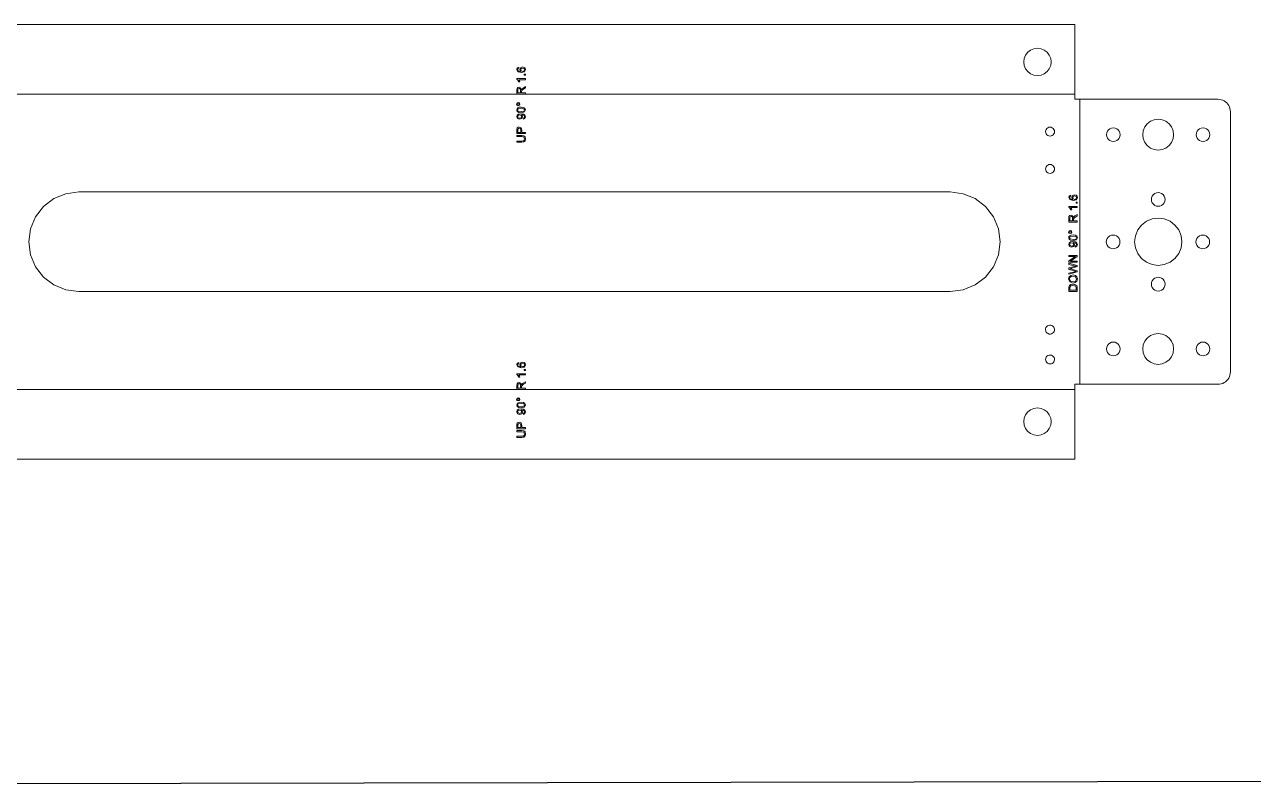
# Model space of a CAD drawing. Extents: x 0 to 2200, y 1000 to 1655.
# Drawn here: x 249.4 to 742.9, y 1000 to 1305 of the extents above; entities that cross this region are included whole.
import ezdxf

# ---------------------------------------------------------------- set-up
doc = ezdxf.new("R2010")
doc.units = 0
doc.layers.get('0').update_dxf_attribs({"linetype": 'CONTINUOUS', "lineweight": 25, "true_color": 0xffffff})
doc.layers.add('Layer0', color=7, linetype='BYLAYER', lineweight=5)

msp = doc.modelspace()

# ---------------------------------------------------------------- linework, layer by layer
msp.add_line((0, 1000), (1439.95, 1002.36))
at = {"layer": 'Layer0'}
for p, q in [((671.14, 1304.97), (221.14, 1304.97)), ((671.14, 1304.97), (671.14, 1277.02)), ((652.25, 1293.86), (651.38, 1292.72)), ((653.39, 1294.73), (652.25, 1293.86)), ((654.72, 1295.28), (653.39, 1294.73)), ((656.14, 1295.47), (654.72, 1295.28)), ((657.56, 1295.28), (656.14, 1295.47)), ((658.89, 1294.73), (657.56, 1295.28)), ((660.03, 1293.86), (658.89, 1294.73)), ((660.9, 1292.72), (660.03, 1293.86)), ((650.83, 1291.39), (650.64, 1289.97)), ((650.64, 1289.97), (650.83, 1288.54)), ((651.38, 1292.72), (650.83, 1291.39)), ((650.83, 1288.54), (651.38, 1287.22)), ((661.45, 1291.39), (660.9, 1292.72)), ((660.9, 1287.22), (661.45, 1288.54)), ((661.64, 1289.97), (661.45, 1291.39)), ((661.45, 1288.54), (661.64, 1289.97)), ((447.03, 1286.91), (447.26, 1287.58)), ((447.43, 1286.04), (447.03, 1286.91)), ((447.03, 1283), (447.03, 1283.28)), ((447.03, 1283.28), (450.49, 1283.28)), ((447.26, 1287.58), (447.89, 1287.89)), ((447.56, 1287.31), (447.38, 1286.88)), ((447.38, 1286.88), (447.49, 1286.53)), ((448.88, 1285.68), (447.43, 1286.04)), ((447.49, 1286.53), (447.92, 1286.22)), ((447.92, 1287.47), (447.56, 1287.31)), ((447.89, 1287.89), (447.92, 1287.47)), ((447.92, 1286.22), (448.71, 1286.1)), ((448.26, 1286.93), (448.57, 1287.65)), ((448.37, 1286.47), (448.26, 1286.93)), ((448.71, 1286.1), (448.37, 1286.47)), ((448.57, 1287.65), (449.37, 1287.95)), ((448.83, 1287.33), (448.63, 1286.85)), ((448.63, 1286.85), (448.83, 1286.36)), ((449.4, 1287.52), (448.83, 1287.33)), ((448.83, 1286.36), (449.37, 1286.16)), ((450.16, 1286.01), (448.88, 1285.68)), ((449.37, 1287.95), (449.97, 1287.81)), ((449.37, 1286.16), (449.79, 1286.25)), ((449.98, 1287.32), (449.4, 1287.52)), ((449.79, 1286.25), (450.1, 1286.51)), ((449.97, 1287.81), (450.4, 1287.42)), ((450.2, 1286.86), (449.98, 1287.32)), ((450.01, 1284.6), (450.01, 1285.08)), ((450.01, 1285.08), (450.49, 1285.08)), ((450.49, 1284.6), (450.01, 1284.6)), ((450.1, 1286.51), (450.2, 1286.86)), ((450.55, 1286.87), (450.16, 1286.01)), ((450.4, 1287.42), (450.55, 1286.87)), ((450.49, 1285.08), (450.49, 1284.6)), ((450.49, 1283.28), (450.49, 1282.85)), ((651.38, 1287.22), (652.25, 1286.08)), ((652.25, 1286.08), (653.39, 1285.2)), ((653.39, 1285.2), (654.72, 1284.65)), ((654.72, 1284.65), (656.14, 1284.47)), ((656.14, 1284.47), (657.56, 1284.65)), ((657.56, 1284.65), (658.89, 1285.2)), ((658.89, 1285.2), (660.03, 1286.08)), ((660.03, 1286.08), (660.9, 1287.22)), ((447.49, 1282.63), (447.03, 1283)), ((447.05, 1278.58), (447.14, 1279.28)), ((447.05, 1277.06), (447.05, 1278.58)), ((447.14, 1279.28), (447.47, 1279.66)), ((447.58, 1279.16), (447.43, 1278.6)), ((447.43, 1278.6), (447.43, 1277.51)), ((447.47, 1279.66), (447.99, 1279.81)), ((447.9, 1282.01), (447.49, 1282.63)), ((447.99, 1279.34), (447.58, 1279.16)), ((450.49, 1282.85), (447.8, 1282.85)), ((447.8, 1282.85), (448.09, 1282.45)), ((448.31, 1282.01), (447.9, 1282.01)), ((447.99, 1279.81), (448.6, 1279.57)), ((448.29, 1279.25), (447.99, 1279.34)), ((448.09, 1282.45), (448.31, 1282.01)), ((448.5, 1278.98), (448.29, 1279.25)), ((448.57, 1278.49), (448.5, 1278.98)), ((448.57, 1277.51), (448.57, 1278.49)), ((448.6, 1279.57), (448.92, 1278.84)), ((448.92, 1278.84), (449.09, 1279.11)), ((448.98, 1278.29), (448.96, 1278.04)), ((449.07, 1278.5), (448.98, 1278.29)), ((449.3, 1278.73), (449.07, 1278.5)), ((449.09, 1279.11), (449.55, 1279.49)), ((449.77, 1279.06), (449.3, 1278.73)), ((449.55, 1279.49), (450.49, 1280.09)), ((450.49, 1279.52), (449.77, 1279.06)), ((450.49, 1280.09), (450.49, 1279.52)), ((446.99, 1273.03), (447.18, 1273.5)), ((450.49, 1277.06), (447.05, 1277.06)), ((447.18, 1273.5), (447.64, 1273.69)), ((447.36, 1273.32), (447.24, 1273.04)), ((447.64, 1273.43), (447.36, 1273.32)), ((447.43, 1277.51), (448.57, 1277.51)), ((447.64, 1273.69), (448.1, 1273.5)), ((447.92, 1273.32), (447.64, 1273.43)), ((448.04, 1273.04), (447.92, 1273.32)), ((448.1, 1273.5), (448.29, 1273.03)), ((448.96, 1278.04), (448.96, 1277.51)), ((448.96, 1277.51), (450.49, 1277.51)), ((450.49, 1277.51), (450.49, 1277.06)), ((671.14, 1277.02), (671.14, 1274.98)), ((671.14, 1274.98), (673.18, 1274.98)), ((673.18, 1274.98), (728.62, 1274.98)), ((729.28, 1274.94), (728.62, 1274.98)), ((729.92, 1274.81), (729.28, 1274.94)), ((730.54, 1274.6), (729.92, 1274.81)), ((731.12, 1274.31), (730.54, 1274.6)), ((731.67, 1273.95), (731.12, 1274.31)), ((732.16, 1273.52), (731.67, 1273.95)), ((732.59, 1273.03), (732.16, 1273.52)), ((447.18, 1272.58), (446.99, 1273.03)), ((447.03, 1270.73), (447.14, 1271.22)), ((447.23, 1270.11), (447.03, 1270.73)), ((447.03, 1268.02), (447.21, 1268.63)), ((447.14, 1271.22), (447.47, 1271.56)), ((447.64, 1272.38), (447.18, 1272.58)), ((447.21, 1268.63), (447.73, 1269.05)), ((447.81, 1269.74), (447.23, 1270.11)), ((447.24, 1273.04), (447.36, 1272.76)), ((447.36, 1272.76), (447.64, 1272.64)), ((447.66, 1271.22), (447.38, 1270.73)), ((447.38, 1270.73), (447.63, 1270.26)), ((447.6, 1268.54), (447.38, 1268.07)), ((447.47, 1271.56), (447.98, 1271.78)), ((448.17, 1268.73), (447.6, 1268.54)), ((447.63, 1270.26), (448.79, 1270.04)), ((447.64, 1272.64), (447.92, 1272.76)), ((448.1, 1272.58), (447.64, 1272.38)), ((448.79, 1271.42), (447.66, 1271.22)), ((447.73, 1269.05), (448.7, 1269.2)), ((448.79, 1269.61), (447.81, 1269.74)), ((447.92, 1272.76), (448.04, 1273.04)), ((447.98, 1271.78), (448.79, 1271.85)), ((448.29, 1273.03), (448.1, 1272.58)), ((448.74, 1268.54), (448.17, 1268.73)), ((448.7, 1269.2), (449.75, 1269.06)), ((448.95, 1268.06), (448.74, 1268.54)), ((448.79, 1271.85), (449.77, 1271.73)), ((449.92, 1271.22), (448.79, 1271.42)), ((448.79, 1270.04), (449.92, 1270.24)), ((450.19, 1269.95), (448.79, 1269.61)), ((448.95, 1268.78), (448.87, 1268.78)), ((448.87, 1268.78), (449.2, 1268.43)), ((449.47, 1268.72), (448.95, 1268.78)), ((449.2, 1268.43), (449.32, 1267.95)), ((449.87, 1268.56), (449.47, 1268.72)), ((449.75, 1269.06), (450.34, 1268.63)), ((449.77, 1271.73), (450.34, 1271.36)), ((450.11, 1268.32), (449.87, 1268.56)), ((450.2, 1270.73), (449.92, 1271.22)), ((449.92, 1270.24), (450.2, 1270.73)), ((450.2, 1267.98), (450.11, 1268.32)), ((450.55, 1270.73), (450.19, 1269.95)), ((450.34, 1271.36), (450.55, 1270.73)), ((450.34, 1268.63), (450.55, 1267.97)), ((732.95, 1272.48), (732.59, 1273.03)), ((733.24, 1271.9), (732.95, 1272.48)), ((733.45, 1271.28), (733.24, 1271.9)), ((733.58, 1270.63), (733.45, 1271.28)), ((733.62, 1269.98), (733.58, 1270.63)), ((733.62, 1165.58), (733.62, 1269.98)), ((447.35, 1267.24), (447.03, 1268.02)), ((447.08, 1263.05), (447.24, 1263.48)), ((447.24, 1263.48), (447.57, 1263.75)), ((448.19, 1266.94), (447.35, 1267.24)), ((447.38, 1268.07), (447.61, 1267.58)), ((447.57, 1263.75), (448.04, 1263.86)), ((447.61, 1267.58), (448.21, 1267.37)), ((448.06, 1263.39), (447.69, 1263.28)), ((448.04, 1263.86), (448.79, 1263.58)), ((448.52, 1263.2), (448.06, 1263.39)), ((449.01, 1267.23), (448.19, 1266.94)), ((448.21, 1267.37), (448.74, 1267.57)), ((448.74, 1267.57), (448.95, 1268.06)), ((448.79, 1263.58), (449.09, 1262.57)), ((449.32, 1267.95), (449.01, 1267.23)), ((449.66, 1267.41), (450.07, 1267.6)), ((449.69, 1267), (449.66, 1267.41)), ((450.32, 1267.31), (449.69, 1267)), ((450.07, 1267.6), (450.2, 1267.98)), ((450.55, 1267.97), (450.32, 1267.31)), ((660.28, 1263.58), (659.91, 1263.3)), ((660.72, 1263.76), (660.28, 1263.58)), ((661.18, 1263.82), (660.72, 1263.76)), ((661.65, 1263.76), (661.18, 1263.82)), ((662.08, 1263.58), (661.65, 1263.76)), ((662.45, 1263.3), (662.08, 1263.58)), ((685.91, 1263.44), (685.25, 1263.16)), ((686.62, 1263.53), (685.91, 1263.44)), ((687.34, 1263.44), (686.62, 1263.53)), ((688, 1263.16), (687.34, 1263.44)), ((699.25, 1263.88), (698.64, 1262.39)), ((700.24, 1265.17), (699.25, 1263.88)), ((701.52, 1266.15), (700.24, 1265.17)), ((703.02, 1266.77), (701.52, 1266.15)), ((704.62, 1266.98), (703.02, 1266.77)), ((706.23, 1266.77), (704.62, 1266.98)), ((707.72, 1266.15), (706.23, 1266.77)), ((709.01, 1265.17), (707.72, 1266.15)), ((709.99, 1263.88), (709.01, 1265.17)), ((710.61, 1262.39), (709.99, 1263.88)), ((721.91, 1263.44), (721.25, 1263.16)), ((722.62, 1263.53), (721.91, 1263.44)), ((723.34, 1263.44), (722.62, 1263.53)), ((724, 1263.16), (723.34, 1263.44)), ((447.05, 1262.53), (447.08, 1263.05)), ((447.05, 1261.23), (447.05, 1262.53)), ((450.49, 1261.23), (447.05, 1261.23)), ((447.05, 1260.02), (447.05, 1260.47)), ((447.05, 1260.47), (449.04, 1260.47)), ((449.03, 1260.02), (447.05, 1260.02)), ((447.48, 1262.99), (447.45, 1262.57)), ((447.45, 1262.57), (447.45, 1261.68)), ((447.45, 1261.68), (448.68, 1261.68)), ((447.69, 1263.28), (447.48, 1262.99)), ((448.68, 1262.57), (448.52, 1263.2)), ((448.68, 1261.68), (448.68, 1262.57)), ((449.91, 1259.8), (449.03, 1260.02)), ((449.04, 1260.47), (449.86, 1260.35)), ((449.09, 1262.57), (449.09, 1261.68)), ((449.09, 1261.68), (450.49, 1261.68)), ((449.69, 1258.3), (450.02, 1258.59)), ((449.86, 1260.35), (450.36, 1259.93)), ((450.14, 1259.09), (449.91, 1259.8)), ((450.02, 1258.59), (450.14, 1259.09)), ((450.36, 1259.93), (450.55, 1259.13)), ((450.55, 1259.13), (450.38, 1258.34)), ((450.49, 1261.68), (450.49, 1261.23)), ((659.44, 1262.49), (659.38, 1262.02)), ((659.38, 1262.02), (659.44, 1261.56)), ((659.62, 1262.92), (659.44, 1262.49)), ((659.44, 1261.56), (659.62, 1261.12)), ((659.91, 1263.3), (659.62, 1262.92)), ((659.62, 1261.12), (659.91, 1260.75)), ((659.91, 1260.75), (660.28, 1260.47)), ((660.28, 1260.47), (660.72, 1260.29)), ((660.72, 1260.29), (661.18, 1260.22)), ((661.18, 1260.22), (661.65, 1260.29)), ((661.65, 1260.29), (662.08, 1260.47)), ((662.08, 1260.47), (662.45, 1260.75)), ((662.74, 1262.92), (662.45, 1263.3)), ((662.45, 1260.75), (662.74, 1261.12)), ((662.92, 1262.49), (662.74, 1262.92)), ((662.74, 1261.12), (662.92, 1261.56)), ((662.98, 1262.02), (662.92, 1262.49)), ((662.92, 1261.56), (662.98, 1262.02)), ((683.97, 1261.49), (683.87, 1260.78)), ((683.87, 1260.78), (683.97, 1260.07)), ((684.24, 1262.16), (683.97, 1261.49)), ((683.97, 1260.07), (684.24, 1259.41)), ((684.68, 1262.73), (684.24, 1262.16)), ((684.24, 1259.41), (684.68, 1258.84)), ((685.25, 1263.16), (684.68, 1262.73)), ((684.68, 1258.84), (685.25, 1258.4)), ((685.25, 1258.4), (685.91, 1258.13)), ((687.34, 1258.13), (688, 1258.4)), ((688.57, 1262.73), (688, 1263.16)), ((688, 1258.4), (688.57, 1258.84)), ((689.01, 1262.16), (688.57, 1262.73)), ((688.57, 1258.84), (689.01, 1259.41)), ((689.28, 1261.49), (689.01, 1262.16)), ((689.01, 1259.41), (689.28, 1260.07)), ((689.37, 1260.78), (689.28, 1261.49)), ((689.28, 1260.07), (689.37, 1260.78)), ((698.64, 1262.39), (698.42, 1260.78)), ((698.42, 1260.78), (698.64, 1259.18)), ((698.64, 1259.18), (699.25, 1257.68)), ((709.99, 1257.68), (710.61, 1259.18)), ((710.82, 1260.78), (710.61, 1262.39)), ((710.61, 1259.18), (710.82, 1260.78)), ((719.97, 1261.49), (719.87, 1260.78)), ((719.87, 1260.78), (719.97, 1260.07)), ((720.24, 1262.16), (719.97, 1261.49)), ((719.97, 1260.07), (720.24, 1259.41)), ((720.68, 1262.73), (720.24, 1262.16)), ((720.24, 1259.41), (720.68, 1258.84)), ((721.25, 1263.16), (720.68, 1262.73)), ((720.68, 1258.84), (721.25, 1258.4)), ((721.25, 1258.4), (721.91, 1258.13)), ((723.34, 1258.13), (724, 1258.4)), ((724.57, 1262.73), (724, 1263.16)), ((724, 1258.4), (724.57, 1258.84)), ((725.01, 1262.16), (724.57, 1262.73)), ((724.57, 1258.84), (725.01, 1259.41)), ((725.28, 1261.49), (725.01, 1262.16)), ((725.01, 1259.41), (725.28, 1260.07)), ((725.37, 1260.78), (725.28, 1261.49)), ((725.28, 1260.07), (725.37, 1260.78)), ((447.05, 1257.76), (447.05, 1258.22)), ((447.05, 1258.22), (449.03, 1258.22)), ((449.04, 1257.76), (447.05, 1257.76)), ((449.03, 1258.22), (449.69, 1258.3)), ((449.9, 1257.9), (449.04, 1257.76)), ((450.38, 1258.34), (449.9, 1257.9)), ((685.91, 1258.13), (686.62, 1258.03)), ((686.62, 1258.03), (687.34, 1258.13)), ((699.25, 1257.68), (700.24, 1256.4)), ((700.24, 1256.4), (701.52, 1255.41)), ((701.52, 1255.41), (703.02, 1254.79)), ((703.02, 1254.79), (704.62, 1254.58)), ((704.62, 1254.58), (706.23, 1254.79)), ((706.23, 1254.79), (707.72, 1255.41)), ((707.72, 1255.41), (709.01, 1256.4)), ((709.01, 1256.4), (709.99, 1257.68)), ((721.91, 1258.13), (722.62, 1258.03)), ((722.62, 1258.03), (723.34, 1258.13)), ((660.28, 1248.58), (659.91, 1248.3)), ((660.72, 1248.76), (660.28, 1248.58)), ((661.18, 1248.82), (660.72, 1248.76)), ((661.65, 1248.76), (661.18, 1248.82)), ((662.08, 1248.58), (661.65, 1248.76)), ((662.45, 1248.3), (662.08, 1248.58)), ((659.44, 1247.49), (659.38, 1247.02)), ((659.38, 1247.02), (659.44, 1246.56)), ((659.62, 1247.92), (659.44, 1247.49)), ((659.44, 1246.56), (659.62, 1246.12)), ((659.91, 1248.3), (659.62, 1247.92)), ((659.62, 1246.12), (659.91, 1245.75)), ((659.91, 1245.75), (660.28, 1245.47)), ((660.28, 1245.47), (660.72, 1245.29)), ((660.72, 1245.29), (661.18, 1245.22)), ((661.18, 1245.22), (661.65, 1245.29)), ((661.65, 1245.29), (662.08, 1245.47)), ((662.08, 1245.47), (662.45, 1245.75)), ((662.74, 1247.92), (662.45, 1248.3)), ((662.45, 1245.75), (662.74, 1246.12)), ((662.92, 1247.49), (662.74, 1247.92)), ((662.74, 1246.12), (662.92, 1246.56)), ((662.98, 1247.02), (662.92, 1247.49)), ((662.92, 1246.56), (662.98, 1247.02)), ((261.14, 1235.1), (257, 1231.92)), ((265.96, 1237.1), (261.14, 1235.1)), ((271.14, 1237.78), (265.96, 1237.1)), ((621.14, 1237.78), (271.14, 1237.78)), ((626.32, 1237.1), (621.14, 1237.78)), ((631.14, 1235.1), (626.32, 1237.1)), ((635.28, 1231.92), (631.14, 1235.1)), ((668.68, 1235.57), (668.91, 1236.24)), ((669.08, 1234.71), (668.68, 1235.57)), ((668.91, 1236.24), (669.54, 1236.55)), ((669.21, 1235.97), (669.03, 1235.55)), ((669.03, 1235.55), (669.14, 1235.19)), ((670.53, 1234.34), (669.08, 1234.71)), ((669.14, 1235.19), (669.57, 1234.88)), ((669.57, 1236.13), (669.21, 1235.97)), ((669.54, 1236.55), (669.57, 1236.13)), ((669.57, 1234.88), (670.36, 1234.76)), ((669.91, 1235.59), (670.22, 1236.31)), ((670.02, 1235.13), (669.91, 1235.59)), ((670.36, 1234.76), (670.02, 1235.13)), ((670.22, 1236.31), (671.02, 1236.61)), ((670.48, 1235.99), (670.28, 1235.51)), ((670.28, 1235.51), (670.48, 1235.02)), ((671.05, 1236.18), (670.48, 1235.99)), ((670.48, 1235.02), (671.02, 1234.82)), ((671.81, 1234.67), (670.53, 1234.34)), ((671.02, 1236.61), (671.62, 1236.47)), ((671.02, 1234.82), (671.44, 1234.92)), ((671.63, 1235.98), (671.05, 1236.18)), ((671.44, 1234.92), (671.75, 1235.17)), ((671.62, 1236.47), (672.05, 1236.09)), ((671.85, 1235.52), (671.63, 1235.98)), ((671.66, 1233.26), (671.66, 1233.74)), ((671.66, 1233.74), (672.14, 1233.74)), ((671.75, 1235.17), (671.85, 1235.52)), ((672.2, 1235.53), (671.81, 1234.67)), ((672.05, 1236.09), (672.2, 1235.53)), ((672.14, 1233.74), (672.14, 1233.26)), ((701.97, 1235.49), (701.87, 1234.78)), ((701.87, 1234.78), (701.97, 1234.07)), ((702.24, 1236.16), (701.97, 1235.49)), ((701.97, 1234.07), (702.24, 1233.41)), ((702.68, 1236.73), (702.24, 1236.16)), ((703.25, 1237.16), (702.68, 1236.73)), ((703.91, 1237.44), (703.25, 1237.16)), ((704.62, 1237.53), (703.91, 1237.44)), ((705.34, 1237.44), (704.62, 1237.53)), ((706, 1237.16), (705.34, 1237.44)), ((706.57, 1236.73), (706, 1237.16)), ((707.01, 1236.16), (706.57, 1236.73)), ((707.28, 1235.49), (707.01, 1236.16)), ((707.01, 1233.41), (707.28, 1234.07)), ((707.37, 1234.78), (707.28, 1235.49)), ((707.28, 1234.07), (707.37, 1234.78)), ((257, 1231.92), (253.82, 1227.78)), ((638.46, 1227.78), (635.28, 1231.92)), ((668.68, 1231.67), (668.68, 1231.94)), ((668.68, 1231.94), (672.14, 1231.94)), ((669.14, 1231.29), (668.68, 1231.67)), ((669.55, 1230.67), (669.14, 1231.29)), ((672.14, 1231.52), (669.45, 1231.52)), ((669.45, 1231.52), (669.74, 1231.11)), ((669.96, 1230.67), (669.55, 1230.67)), ((669.74, 1231.11), (669.96, 1230.67)), ((672.14, 1233.26), (671.66, 1233.26)), ((672.14, 1231.94), (672.14, 1231.52)), ((702.24, 1233.41), (702.68, 1232.84)), ((702.68, 1232.84), (703.25, 1232.4)), ((703.25, 1232.4), (703.91, 1232.13)), ((703.91, 1232.13), (704.62, 1232.03)), ((704.62, 1232.03), (705.34, 1232.13)), ((705.34, 1232.13), (706, 1232.4)), ((706, 1232.4), (706.57, 1232.84)), ((706.57, 1232.84), (707.01, 1233.41)), ((253.82, 1227.78), (251.82, 1222.96)), ((640.46, 1222.96), (638.46, 1227.78)), ((668.7, 1227.24), (668.79, 1227.94)), ((668.7, 1225.72), (668.7, 1227.24)), ((672.14, 1225.72), (668.7, 1225.72)), ((668.79, 1227.94), (669.12, 1228.32)), ((669.23, 1227.82), (669.08, 1227.26)), ((669.08, 1227.26), (669.08, 1226.17)), ((669.08, 1226.17), (670.22, 1226.17)), ((669.12, 1228.32), (669.64, 1228.47)), ((669.64, 1228), (669.23, 1227.82)), ((669.64, 1228.47), (670.25, 1228.23)), ((669.95, 1227.91), (669.64, 1228)), ((670.15, 1227.64), (669.95, 1227.91)), ((670.22, 1227.15), (670.15, 1227.64)), ((670.22, 1226.17), (670.22, 1227.15)), ((670.25, 1228.23), (670.57, 1227.5)), ((670.57, 1227.5), (670.74, 1227.77)), ((670.63, 1226.95), (670.61, 1226.7)), ((670.61, 1226.7), (670.61, 1226.17)), ((670.61, 1226.17), (672.14, 1226.17)), ((670.72, 1227.16), (670.63, 1226.95)), ((670.95, 1227.39), (670.72, 1227.16)), ((670.74, 1227.77), (671.2, 1228.15)), ((671.42, 1227.72), (670.95, 1227.39)), ((671.2, 1228.15), (672.14, 1228.75)), ((672.14, 1228.18), (671.42, 1227.72)), ((672.14, 1228.75), (672.14, 1228.18)), ((672.14, 1226.17), (672.14, 1225.72)), ((697.91, 1224.5), (696.4, 1222.53)), ((699.87, 1226.01), (697.91, 1224.5)), ((702.17, 1226.96), (699.87, 1226.01)), ((704.62, 1227.28), (702.17, 1226.96)), ((707.08, 1226.96), (704.62, 1227.28)), ((709.37, 1226.01), (707.08, 1226.96)), ((711.34, 1224.5), (709.37, 1226.01)), ((712.85, 1222.53), (711.34, 1224.5)), ((251.82, 1222.96), (251.14, 1217.78)), ((641.14, 1217.78), (640.46, 1222.96)), ((668.64, 1221.7), (668.83, 1222.16)), ((668.83, 1221.24), (668.64, 1221.7)), ((668.68, 1219.39), (668.79, 1219.88)), ((668.89, 1218.77), (668.68, 1219.39)), ((668.79, 1219.88), (669.12, 1220.22)), ((668.83, 1222.16), (669.29, 1222.35)), ((669.29, 1221.05), (668.83, 1221.24)), ((669.01, 1221.98), (668.89, 1221.7)), ((668.89, 1221.7), (669.01, 1221.42)), ((669.29, 1222.09), (669.01, 1221.98)), ((669.01, 1221.42), (669.29, 1221.3)), ((669.31, 1219.88), (669.03, 1219.39)), ((669.03, 1219.39), (669.28, 1218.92)), ((669.12, 1220.22), (669.63, 1220.44)), ((669.28, 1218.92), (670.44, 1218.71)), ((669.29, 1222.35), (669.75, 1222.16)), ((669.57, 1221.98), (669.29, 1222.09)), ((669.29, 1221.3), (669.57, 1221.42)), ((669.75, 1221.24), (669.29, 1221.05)), ((670.44, 1220.08), (669.31, 1219.88)), ((669.69, 1221.7), (669.57, 1221.98)), ((669.57, 1221.42), (669.69, 1221.7)), ((669.63, 1220.44), (670.44, 1220.52)), ((669.75, 1222.16), (669.94, 1221.7)), ((669.94, 1221.7), (669.75, 1221.24)), ((670.44, 1220.52), (671.42, 1220.39)), ((671.57, 1219.88), (670.44, 1220.08)), ((670.44, 1218.71), (671.57, 1218.9)), ((671.42, 1220.39), (671.99, 1220.02)), ((671.85, 1219.39), (671.57, 1219.88)), ((671.57, 1218.9), (671.85, 1219.39)), ((672.2, 1219.39), (671.84, 1218.61)), ((671.99, 1220.02), (672.2, 1219.39)), ((684.15, 1219.12), (683.88, 1218.46)), ((684.59, 1219.69), (684.15, 1219.12)), ((685.16, 1220.13), (684.59, 1219.69)), ((685.82, 1220.4), (685.16, 1220.13)), ((686.53, 1220.5), (685.82, 1220.4)), ((687.25, 1220.4), (686.53, 1220.5)), ((687.91, 1220.13), (687.25, 1220.4)), ((688.48, 1219.69), (687.91, 1220.13)), ((688.92, 1219.12), (688.48, 1219.69)), ((689.19, 1218.46), (688.92, 1219.12)), ((695.45, 1220.24), (695.12, 1217.78)), ((696.4, 1222.53), (695.45, 1220.24)), ((713.8, 1220.24), (712.85, 1222.53)), ((714.12, 1217.78), (713.8, 1220.24)), ((720.15, 1219.12), (719.88, 1218.46)), ((720.59, 1219.69), (720.15, 1219.12)), ((721.16, 1220.13), (720.59, 1219.69)), ((721.82, 1220.4), (721.16, 1220.13)), ((722.53, 1220.5), (721.82, 1220.4)), ((723.25, 1220.4), (722.53, 1220.5)), ((723.91, 1220.13), (723.25, 1220.4)), ((724.48, 1219.69), (723.91, 1220.13)), ((724.92, 1219.12), (724.48, 1219.69)), ((725.19, 1218.46), (724.92, 1219.12)), ((251.14, 1217.78), (251.82, 1212.61)), ((640.46, 1212.61), (641.14, 1217.78)), ((668.68, 1216.68), (668.86, 1217.29)), ((669, 1215.91), (668.68, 1216.68)), ((668.86, 1217.29), (669.38, 1217.72)), ((669.46, 1218.4), (668.89, 1218.77)), ((669.85, 1215.6), (669, 1215.91)), ((669.25, 1217.2), (669.03, 1216.73)), ((669.03, 1216.73), (669.26, 1216.24)), ((669.82, 1217.39), (669.25, 1217.2)), ((669.26, 1216.24), (669.86, 1216.03)), ((669.38, 1217.72), (670.35, 1217.86)), ((670.44, 1218.27), (669.46, 1218.4)), ((670.39, 1217.2), (669.82, 1217.39)), ((670.66, 1215.89), (669.85, 1215.6)), ((669.86, 1216.03), (670.39, 1216.23)), ((670.35, 1217.86), (671.4, 1217.72)), ((670.6, 1216.72), (670.39, 1217.2)), ((670.39, 1216.23), (670.6, 1216.72)), ((671.84, 1218.61), (670.44, 1218.27)), ((670.6, 1217.44), (670.52, 1217.44)), ((670.52, 1217.44), (670.85, 1217.09)), ((671.12, 1217.38), (670.6, 1217.44)), ((670.97, 1216.62), (670.66, 1215.89)), ((670.85, 1217.09), (670.97, 1216.62)), ((671.52, 1217.22), (671.12, 1217.38)), ((671.31, 1216.07), (671.72, 1216.26)), ((671.34, 1215.66), (671.31, 1216.07)), ((671.97, 1215.97), (671.34, 1215.66)), ((671.4, 1217.72), (671.99, 1217.29)), ((671.76, 1216.98), (671.52, 1217.22)), ((671.72, 1216.26), (671.85, 1216.64)), ((671.85, 1216.64), (671.76, 1216.98)), ((672.2, 1216.63), (671.97, 1215.97)), ((671.99, 1217.29), (672.2, 1216.63)), ((683.88, 1218.46), (683.78, 1217.75)), ((683.78, 1217.75), (683.88, 1217.04)), ((683.88, 1217.04), (684.15, 1216.37)), ((684.15, 1216.37), (684.59, 1215.8)), ((684.59, 1215.8), (685.16, 1215.37)), ((685.16, 1215.37), (685.82, 1215.09)), ((685.82, 1215.09), (686.53, 1215)), ((686.53, 1215), (687.25, 1215.09)), ((687.25, 1215.09), (687.91, 1215.37)), ((687.91, 1215.37), (688.48, 1215.8)), ((688.48, 1215.8), (688.92, 1216.37)), ((688.92, 1216.37), (689.19, 1217.04)), ((689.28, 1217.75), (689.19, 1218.46)), ((689.19, 1217.04), (689.28, 1217.75)), ((695.12, 1217.78), (695.45, 1215.32)), ((695.45, 1215.32), (696.4, 1213.03)), ((712.85, 1213.03), (713.8, 1215.32)), ((713.8, 1215.32), (714.12, 1217.78)), ((719.88, 1218.46), (719.78, 1217.75)), ((719.78, 1217.75), (719.88, 1217.04)), ((719.88, 1217.04), (720.15, 1216.37)), ((720.15, 1216.37), (720.59, 1215.8)), ((720.59, 1215.8), (721.16, 1215.37)), ((721.16, 1215.37), (721.82, 1215.09)), ((721.82, 1215.09), (722.53, 1215)), ((722.53, 1215), (723.25, 1215.09)), ((723.25, 1215.09), (723.91, 1215.37)), ((723.91, 1215.37), (724.48, 1215.8)), ((724.48, 1215.8), (724.92, 1216.37)), ((724.92, 1216.37), (725.19, 1217.04)), ((725.28, 1217.75), (725.19, 1218.46)), ((725.19, 1217.04), (725.28, 1217.75)), ((251.82, 1212.61), (253.82, 1207.78)), ((638.46, 1207.78), (640.46, 1212.61)), ((668.7, 1211.9), (668.7, 1212.33)), ((668.7, 1212.33), (672.14, 1212.33)), ((668.7, 1210.09), (671.4, 1211.9)), ((671.4, 1211.9), (668.7, 1211.9)), ((668.7, 1209.62), (668.7, 1210.09)), ((672.14, 1209.62), (668.7, 1209.62)), ((668.7, 1208.74), (668.7, 1209.2)), ((668.7, 1209.2), (672.14, 1208.26)), ((672.14, 1211.86), (669.43, 1210.06)), ((669.43, 1210.06), (672.14, 1210.06)), ((672.14, 1212.33), (672.14, 1211.86)), ((672.14, 1210.06), (672.14, 1209.62)), ((696.4, 1213.03), (697.91, 1211.06)), ((697.91, 1211.06), (699.87, 1209.55)), ((699.87, 1209.55), (702.17, 1208.61)), ((707.08, 1208.61), (709.37, 1209.55)), ((709.37, 1209.55), (711.34, 1211.06)), ((711.34, 1211.06), (712.85, 1213.03)), ((253.82, 1207.78), (257, 1203.64)), ((635.28, 1203.64), (638.46, 1207.78)), ((670.91, 1208.2), (668.7, 1208.74)), ((668.7, 1207.27), (670.44, 1207.76)), ((668.7, 1206.72), (668.7, 1207.27)), ((671.02, 1206.07), (668.7, 1206.72)), ((668.7, 1205.24), (670.95, 1205.77)), ((672.14, 1205.69), (668.7, 1204.78)), ((668.7, 1204.78), (668.7, 1205.24)), ((668.86, 1203.72), (669.5, 1204.3)), ((669.52, 1207.09), (669.11, 1206.98)), ((669.11, 1206.98), (669.52, 1206.88)), ((669.5, 1204.3), (670.42, 1204.5)), ((672.14, 1207.82), (669.52, 1207.09)), ((669.52, 1206.88), (672.14, 1206.15)), ((670.42, 1204.5), (671.36, 1204.29)), ((670.44, 1207.76), (671.66, 1208.03)), ((671.66, 1208.03), (670.91, 1208.2)), ((670.95, 1205.77), (671.66, 1205.91)), ((671.66, 1205.91), (671.02, 1206.07)), ((671.36, 1204.29), (671.98, 1203.69)), ((672.14, 1208.26), (672.14, 1207.82)), ((672.14, 1206.15), (672.14, 1205.69)), ((702.17, 1208.61), (704.62, 1208.28)), ((704.62, 1208.28), (707.08, 1208.61)), ((257, 1203.64), (261.14, 1200.46)), ((261.14, 1200.46), (265.96, 1198.46)), ((626.32, 1198.46), (631.14, 1200.46)), ((631.14, 1200.46), (635.28, 1203.64)), ((668.64, 1202.86), (668.86, 1203.72)), ((669.12, 1201.67), (668.64, 1202.86)), ((668.7, 1199.06), (668.75, 1199.67)), ((668.75, 1199.67), (668.99, 1200.18)), ((668.99, 1200.18), (669.58, 1200.59)), ((669.2, 1203.47), (669.03, 1202.86)), ((669.03, 1202.86), (669.36, 1202.03)), ((669.17, 1199.64), (669.1, 1199.05)), ((670.46, 1201.21), (669.12, 1201.67)), ((669.56, 1200.07), (669.17, 1199.64)), ((669.69, 1203.89), (669.2, 1203.47)), ((669.36, 1202.03), (670.47, 1201.68)), ((670.39, 1200.25), (669.56, 1200.07)), ((669.58, 1200.59), (670.4, 1200.72)), ((670.42, 1204.03), (669.69, 1203.89)), ((671.06, 1200.16), (670.39, 1200.25)), ((670.4, 1200.72), (671.09, 1200.63)), ((671.45, 1203.7), (670.42, 1204.03)), ((671.32, 1201.41), (670.46, 1201.21)), ((670.47, 1201.68), (671.45, 1202.01)), ((671.49, 1199.91), (671.06, 1200.16)), ((671.09, 1200.63), (671.6, 1200.4)), ((671.96, 1201.99), (671.32, 1201.41)), ((671.81, 1202.85), (671.45, 1203.7)), ((671.45, 1202.01), (671.81, 1202.85)), ((671.67, 1199.6), (671.49, 1199.91)), ((671.6, 1200.4), (671.91, 1200.08)), ((671.73, 1199.07), (671.67, 1199.6)), ((671.91, 1200.08), (672.08, 1199.67)), ((672.2, 1202.86), (671.96, 1201.99)), ((671.98, 1203.69), (672.2, 1202.86)), ((672.08, 1199.67), (672.14, 1199.12)), ((701.97, 1201.49), (701.87, 1200.78)), ((701.87, 1200.78), (701.97, 1200.07)), ((702.24, 1202.16), (701.97, 1201.49)), ((701.97, 1200.07), (702.24, 1199.41)), ((702.68, 1202.73), (702.24, 1202.16)), ((702.24, 1199.41), (702.68, 1198.84)), ((703.25, 1203.16), (702.68, 1202.73)), ((703.91, 1203.44), (703.25, 1203.16)), ((704.62, 1203.53), (703.91, 1203.44)), ((705.34, 1203.44), (704.62, 1203.53)), ((706, 1203.16), (705.34, 1203.44)), ((706.57, 1202.73), (706, 1203.16)), ((707.01, 1202.16), (706.57, 1202.73)), ((706.57, 1198.84), (707.01, 1199.41)), ((707.28, 1201.49), (707.01, 1202.16)), ((707.01, 1199.41), (707.28, 1200.07)), ((707.37, 1200.78), (707.28, 1201.49)), ((707.28, 1200.07), (707.37, 1200.78)), ((265.96, 1198.46), (271.14, 1197.78)), ((271.14, 1197.78), (621.14, 1197.78)), ((621.14, 1197.78), (626.32, 1198.46)), ((668.7, 1197.88), (668.7, 1199.06)), ((672.14, 1197.88), (668.7, 1197.88)), ((669.1, 1199.05), (669.1, 1198.33)), ((669.1, 1198.33), (671.73, 1198.33)), ((671.73, 1198.33), (671.73, 1199.07)), ((672.14, 1199.12), (672.14, 1197.88)), ((702.68, 1198.84), (703.25, 1198.4)), ((703.25, 1198.4), (703.91, 1198.13)), ((703.91, 1198.13), (704.62, 1198.03)), ((704.62, 1198.03), (705.34, 1198.13)), ((705.34, 1198.13), (706, 1198.4)), ((706, 1198.4), (706.57, 1198.84)), ((659.42, 1182.88), (659.39, 1182.41)), ((659.39, 1182.41), (659.48, 1181.95)), ((659.56, 1183.33), (659.42, 1182.88)), ((659.48, 1181.95), (659.69, 1181.53)), ((659.82, 1183.72), (659.56, 1183.33)), ((659.69, 1181.53), (660, 1181.18)), ((660.17, 1184.03), (659.82, 1183.72)), ((660, 1181.18), (660.39, 1180.92)), ((660.59, 1184.24), (660.17, 1184.03)), ((660.39, 1180.92), (660.84, 1180.77)), ((661.06, 1184.34), (660.59, 1184.24)), ((660.84, 1180.77), (661.31, 1180.74)), ((661.52, 1184.31), (661.06, 1184.34)), ((661.31, 1180.74), (661.77, 1180.84)), ((661.97, 1184.16), (661.52, 1184.31)), ((661.77, 1180.84), (662.19, 1181.05)), ((662.36, 1183.9), (661.97, 1184.16)), ((662.19, 1181.05), (662.54, 1181.36)), ((662.67, 1183.55), (662.36, 1183.9)), ((662.54, 1181.36), (662.8, 1181.75)), ((662.88, 1183.13), (662.67, 1183.55)), ((662.8, 1181.75), (662.95, 1182.2)), ((662.98, 1182.67), (662.88, 1183.13)), ((662.95, 1182.2), (662.98, 1182.67)), ((701.52, 1180.15), (700.24, 1179.17)), ((703.02, 1180.77), (701.52, 1180.15)), ((704.62, 1180.98), (703.02, 1180.77)), ((706.23, 1180.77), (704.62, 1180.98)), ((707.72, 1180.15), (706.23, 1180.77)), ((709.01, 1179.17), (707.72, 1180.15)), ((683.97, 1175.49), (683.87, 1174.78)), ((683.87, 1174.78), (683.97, 1174.07)), ((684.24, 1176.16), (683.97, 1175.49)), ((684.68, 1176.73), (684.24, 1176.16)), ((685.25, 1177.16), (684.68, 1176.73)), ((685.91, 1177.44), (685.25, 1177.16)), ((686.62, 1177.53), (685.91, 1177.44)), ((687.34, 1177.44), (686.62, 1177.53)), ((688, 1177.16), (687.34, 1177.44)), ((688.57, 1176.73), (688, 1177.16)), ((689.01, 1176.16), (688.57, 1176.73)), ((689.28, 1175.49), (689.01, 1176.16)), ((689.37, 1174.78), (689.28, 1175.49)), ((689.28, 1174.07), (689.37, 1174.78)), ((698.64, 1176.39), (698.42, 1174.78)), ((698.42, 1174.78), (698.64, 1173.18)), ((699.25, 1177.88), (698.64, 1176.39)), ((700.24, 1179.17), (699.25, 1177.88)), ((709.99, 1177.88), (709.01, 1179.17)), ((710.61, 1176.39), (709.99, 1177.88)), ((710.82, 1174.78), (710.61, 1176.39)), ((710.61, 1173.18), (710.82, 1174.78)), ((719.97, 1175.49), (719.87, 1174.78)), ((719.87, 1174.78), (719.97, 1174.07)), ((720.24, 1176.16), (719.97, 1175.49)), ((720.68, 1176.73), (720.24, 1176.16)), ((721.25, 1177.16), (720.68, 1176.73)), ((721.91, 1177.44), (721.25, 1177.16)), ((722.62, 1177.53), (721.91, 1177.44)), ((723.34, 1177.44), (722.62, 1177.53)), ((724, 1177.16), (723.34, 1177.44)), ((724.57, 1176.73), (724, 1177.16)), ((725.01, 1176.16), (724.57, 1176.73)), ((725.28, 1175.49), (725.01, 1176.16)), ((725.37, 1174.78), (725.28, 1175.49)), ((725.28, 1174.07), (725.37, 1174.78)), ((659.46, 1171.07), (659.38, 1170.61)), ((659.38, 1170.61), (659.43, 1170.14)), ((659.43, 1170.14), (659.59, 1169.7)), ((659.66, 1171.5), (659.46, 1171.07)), ((659.59, 1169.7), (659.86, 1169.32)), ((659.96, 1171.86), (659.66, 1171.5)), ((660.34, 1172.13), (659.96, 1171.86)), ((660.79, 1172.3), (660.34, 1172.13)), ((661.25, 1172.34), (660.79, 1172.3)), ((661.72, 1172.26), (661.25, 1172.34)), ((662.14, 1172.06), (661.72, 1172.26)), ((662.5, 1171.76), (662.14, 1172.06)), ((662.4, 1169.22), (662.7, 1169.58)), ((662.78, 1171.38), (662.5, 1171.76)), ((662.7, 1169.58), (662.9, 1170.01)), ((662.94, 1170.94), (662.78, 1171.38)), ((662.9, 1170.01), (662.98, 1170.47)), ((662.98, 1170.47), (662.94, 1170.94)), ((683.97, 1174.07), (684.24, 1173.41)), ((684.24, 1173.41), (684.68, 1172.84)), ((684.68, 1172.84), (685.25, 1172.4)), ((685.25, 1172.4), (685.91, 1172.13)), ((685.91, 1172.13), (686.62, 1172.03)), ((686.62, 1172.03), (687.34, 1172.13)), ((687.34, 1172.13), (688, 1172.4)), ((688, 1172.4), (688.57, 1172.84)), ((688.57, 1172.84), (689.01, 1173.41)), ((689.01, 1173.41), (689.28, 1174.07)), ((698.64, 1173.18), (699.25, 1171.68)), ((699.25, 1171.68), (700.24, 1170.4)), ((700.24, 1170.4), (701.52, 1169.41)), ((707.72, 1169.41), (709.01, 1170.4)), ((709.01, 1170.4), (709.99, 1171.68)), ((709.99, 1171.68), (710.61, 1173.18)), ((719.97, 1174.07), (720.24, 1173.41)), ((720.24, 1173.41), (720.68, 1172.84)), ((720.68, 1172.84), (721.25, 1172.4)), ((721.25, 1172.4), (721.91, 1172.13)), ((721.91, 1172.13), (722.62, 1172.03)), ((722.62, 1172.03), (723.34, 1172.13)), ((723.34, 1172.13), (724, 1172.4)), ((724, 1172.4), (724.57, 1172.84)), ((724.57, 1172.84), (725.01, 1173.41)), ((725.01, 1173.41), (725.28, 1174.07)), ((447.03, 1168.43), (447.26, 1169.09)), ((447.43, 1167.56), (447.03, 1168.43)), ((447.03, 1164.52), (447.03, 1164.79)), ((447.03, 1164.79), (450.49, 1164.79)), ((447.26, 1169.09), (447.89, 1169.4)), ((447.56, 1168.82), (447.38, 1168.4)), ((447.38, 1168.4), (447.49, 1168.05)), ((448.88, 1167.19), (447.43, 1167.56)), ((447.49, 1168.05), (447.92, 1167.73)), ((447.92, 1168.98), (447.56, 1168.82)), ((447.89, 1169.4), (447.92, 1168.98)), ((447.92, 1167.73), (448.71, 1167.61)), ((448.26, 1168.45), (448.57, 1169.17)), ((448.37, 1167.98), (448.26, 1168.45)), ((448.71, 1167.61), (448.37, 1167.98)), ((448.57, 1169.17), (449.37, 1169.46)), ((448.83, 1168.84), (448.63, 1168.36)), ((448.63, 1168.36), (448.83, 1167.88)), ((449.4, 1169.03), (448.83, 1168.84)), ((448.83, 1167.88), (449.37, 1167.68)), ((450.16, 1167.52), (448.88, 1167.19)), ((449.37, 1169.46), (449.97, 1169.32)), ((449.37, 1167.68), (449.79, 1167.77)), ((449.98, 1168.84), (449.4, 1169.03)), ((449.79, 1167.77), (450.1, 1168.03)), ((449.97, 1169.32), (450.4, 1168.94)), ((450.2, 1168.38), (449.98, 1168.84)), ((450.01, 1166.11), (450.01, 1166.59)), ((450.01, 1166.59), (450.49, 1166.59)), ((450.49, 1166.11), (450.01, 1166.11)), ((450.1, 1168.03), (450.2, 1168.38)), ((450.55, 1168.39), (450.16, 1167.52)), ((450.4, 1168.94), (450.55, 1168.39)), ((450.49, 1166.59), (450.49, 1166.11)), ((450.49, 1164.79), (450.49, 1164.37)), ((659.86, 1169.32), (660.22, 1169.02)), ((660.22, 1169.02), (660.65, 1168.82)), ((660.65, 1168.82), (661.11, 1168.74)), ((661.11, 1168.74), (661.58, 1168.78)), ((661.58, 1168.78), (662.02, 1168.95)), ((662.02, 1168.95), (662.4, 1169.22)), ((701.52, 1169.41), (703.02, 1168.79)), ((703.02, 1168.79), (704.62, 1168.58)), ((704.62, 1168.58), (706.23, 1168.79)), ((706.23, 1168.79), (707.72, 1169.41)), ((733.45, 1164.29), (733.58, 1164.93)), ((733.58, 1164.93), (733.62, 1165.58)), ((447.49, 1164.14), (447.03, 1164.52)), ((447.05, 1160.1), (447.14, 1160.8)), ((447.05, 1158.57), (447.05, 1160.1)), ((447.14, 1160.8), (447.47, 1161.18)), ((447.58, 1160.68), (447.43, 1160.12)), ((447.43, 1160.12), (447.43, 1159.03)), ((447.47, 1161.18), (447.99, 1161.32)), ((447.9, 1163.52), (447.49, 1164.14)), ((447.99, 1160.85), (447.58, 1160.68)), ((450.49, 1164.37), (447.8, 1164.37)), ((447.8, 1164.37), (448.09, 1163.97)), ((448.31, 1163.52), (447.9, 1163.52)), ((447.99, 1161.32), (448.6, 1161.09)), ((448.29, 1160.76), (447.99, 1160.85)), ((448.09, 1163.97), (448.31, 1163.52)), ((448.5, 1160.49), (448.29, 1160.76)), ((448.57, 1160.01), (448.5, 1160.49)), ((448.57, 1159.03), (448.57, 1160.01)), ((448.6, 1161.09), (448.92, 1160.35)), ((448.92, 1160.35), (449.09, 1160.63)), ((448.98, 1159.81), (448.96, 1159.56)), ((449.07, 1160.02), (448.98, 1159.81)), ((449.3, 1160.25), (449.07, 1160.02)), ((449.09, 1160.63), (449.55, 1161.01)), ((449.77, 1160.58), (449.3, 1160.25)), ((449.55, 1161.01), (450.49, 1161.6)), ((450.49, 1161.03), (449.77, 1160.58)), ((450.49, 1161.6), (450.49, 1161.03)), ((673.18, 1160.58), (671.14, 1160.58)), ((671.14, 1160.58), (671.14, 1158.54)), ((728.62, 1160.58), (673.18, 1160.58)), ((728.62, 1160.58), (729.28, 1160.62)), ((729.28, 1160.62), (729.92, 1160.75)), ((729.92, 1160.75), (730.54, 1160.96)), ((730.54, 1160.96), (731.12, 1161.25)), ((731.12, 1161.25), (731.67, 1161.62)), ((731.67, 1161.62), (732.16, 1162.05)), ((732.16, 1162.05), (732.59, 1162.54)), ((732.59, 1162.54), (732.95, 1163.08)), ((732.95, 1163.08), (733.24, 1163.67)), ((733.24, 1163.67), (733.45, 1164.29)), ((446.99, 1154.55), (447.18, 1155.01)), ((450.49, 1158.57), (447.05, 1158.57)), ((447.18, 1155.01), (447.64, 1155.2)), ((447.36, 1154.83), (447.24, 1154.55)), ((447.64, 1154.95), (447.36, 1154.83)), ((447.43, 1159.03), (448.57, 1159.03)), ((447.64, 1155.2), (448.1, 1155.01)), ((447.92, 1154.83), (447.64, 1154.95)), ((448.04, 1154.55), (447.92, 1154.83)), ((448.1, 1155.01), (448.29, 1154.55)), ((448.96, 1159.56), (448.96, 1159.03)), ((448.96, 1159.03), (450.49, 1159.03)), ((450.49, 1159.03), (450.49, 1158.57)), ((671.14, 1158.54), (671.14, 1130.6)), ((447.18, 1154.09), (446.99, 1154.55)), ((447.03, 1152.25), (447.14, 1152.73)), ((447.23, 1151.62), (447.03, 1152.25)), ((447.03, 1149.53), (447.21, 1150.15)), ((447.14, 1152.73), (447.47, 1153.08)), ((447.64, 1153.9), (447.18, 1154.09)), ((447.21, 1150.15), (447.73, 1150.57)), ((447.81, 1151.25), (447.23, 1151.62)), ((447.24, 1154.55), (447.36, 1154.27)), ((447.36, 1154.27), (447.64, 1154.16)), ((447.66, 1152.74), (447.38, 1152.24)), ((447.38, 1152.24), (447.63, 1151.78)), ((447.6, 1150.05), (447.38, 1149.59)), ((447.47, 1153.08), (447.98, 1153.29)), ((448.17, 1150.25), (447.6, 1150.05)), ((447.63, 1151.78), (448.79, 1151.56)), ((447.64, 1154.16), (447.92, 1154.27)), ((448.1, 1154.09), (447.64, 1153.9)), ((448.79, 1152.94), (447.66, 1152.74)), ((447.73, 1150.57), (448.7, 1150.71)), ((448.79, 1151.13), (447.81, 1151.25)), ((447.92, 1154.27), (448.04, 1154.55)), ((447.98, 1153.29), (448.79, 1153.37)), ((448.29, 1154.55), (448.1, 1154.09)), ((448.74, 1150.06), (448.17, 1150.25)), ((448.7, 1150.71), (449.75, 1150.57)), ((448.95, 1149.57), (448.74, 1150.06)), ((448.79, 1153.37), (449.77, 1153.25)), ((449.92, 1152.74), (448.79, 1152.94)), ((448.79, 1151.56), (449.92, 1151.76)), ((450.19, 1151.47), (448.79, 1151.13)), ((448.95, 1150.29), (448.87, 1150.29)), ((448.87, 1150.29), (449.2, 1149.95)), ((449.47, 1150.23), (448.95, 1150.29)), ((449.2, 1149.95), (449.32, 1149.47)), ((449.87, 1150.07), (449.47, 1150.23)), ((449.75, 1150.57), (450.34, 1150.15)), ((449.77, 1153.25), (450.34, 1152.87)), ((450.11, 1149.83), (449.87, 1150.07)), ((450.2, 1152.25), (449.92, 1152.74)), ((449.92, 1151.76), (450.2, 1152.25)), ((450.2, 1149.49), (450.11, 1149.83)), ((450.55, 1152.25), (450.19, 1151.47)), ((450.34, 1152.87), (450.55, 1152.25)), ((450.34, 1150.15), (450.55, 1149.48)), ((653.39, 1150.36), (652.25, 1149.49)), ((654.72, 1150.91), (653.39, 1150.36)), ((656.14, 1151.1), (654.72, 1150.91)), ((657.56, 1150.91), (656.14, 1151.1)), ((658.89, 1150.36), (657.56, 1150.91)), ((660.03, 1149.49), (658.89, 1150.36)), ((447.35, 1148.76), (447.03, 1149.53)), ((447.08, 1144.57), (447.24, 1144.99)), ((447.24, 1144.99), (447.57, 1145.27)), ((448.19, 1148.45), (447.35, 1148.76)), ((447.38, 1149.59), (447.61, 1149.1)), ((447.57, 1145.27), (448.04, 1145.37)), ((447.61, 1149.1), (448.21, 1148.89)), ((448.06, 1144.9), (447.69, 1144.79)), ((448.04, 1145.37), (448.79, 1145.09)), ((448.52, 1144.72), (448.06, 1144.9)), ((449.01, 1148.75), (448.19, 1148.45)), ((448.21, 1148.89), (448.74, 1149.08)), ((448.74, 1149.08), (448.95, 1149.57)), ((448.79, 1145.09), (449.09, 1144.08)), ((449.32, 1149.47), (449.01, 1148.75)), ((449.66, 1148.92), (450.07, 1149.12)), ((449.69, 1148.52), (449.66, 1148.92)), ((450.32, 1148.82), (449.69, 1148.52)), ((450.07, 1149.12), (450.2, 1149.49)), ((450.55, 1149.48), (450.32, 1148.82)), ((650.83, 1147.02), (650.64, 1145.6)), ((650.64, 1145.6), (650.83, 1144.17)), ((651.38, 1148.35), (650.83, 1147.02)), ((652.25, 1149.49), (651.38, 1148.35)), ((660.9, 1148.35), (660.03, 1149.49)), ((661.45, 1147.02), (660.9, 1148.35)), ((661.64, 1145.6), (661.45, 1147.02)), ((661.45, 1144.17), (661.64, 1145.6)), ((447.05, 1144.04), (447.08, 1144.57)), ((447.05, 1142.75), (447.05, 1144.04)), ((450.49, 1142.75), (447.05, 1142.75)), ((447.05, 1141.53), (447.05, 1141.99)), ((447.05, 1141.99), (449.04, 1141.99)), ((449.03, 1141.53), (447.05, 1141.53)), ((447.48, 1144.51), (447.45, 1144.08)), ((447.45, 1144.08), (447.45, 1143.2)), ((447.45, 1143.2), (448.68, 1143.2)), ((447.69, 1144.79), (447.48, 1144.51)), ((448.68, 1144.09), (448.52, 1144.72)), ((448.68, 1143.2), (448.68, 1144.09)), ((449.91, 1141.32), (449.03, 1141.53)), ((449.04, 1141.99), (449.86, 1141.87)), ((449.09, 1144.08), (449.09, 1143.2)), ((449.09, 1143.2), (450.49, 1143.2)), ((449.69, 1139.82), (450.02, 1140.11)), ((449.86, 1141.87), (450.36, 1141.45)), ((450.14, 1140.6), (449.91, 1141.32)), ((450.02, 1140.11), (450.14, 1140.6)), ((450.36, 1141.45), (450.55, 1140.64)), ((450.55, 1140.64), (450.38, 1139.85)), ((450.49, 1143.2), (450.49, 1142.75)), ((650.83, 1144.17), (651.38, 1142.85)), ((651.38, 1142.85), (652.25, 1141.71)), ((652.25, 1141.71), (653.39, 1140.83)), ((653.39, 1140.83), (654.72, 1140.29)), ((654.72, 1140.29), (656.14, 1140.1)), ((656.14, 1140.1), (657.56, 1140.29)), ((657.56, 1140.29), (658.89, 1140.83)), ((658.89, 1140.83), (660.03, 1141.71)), ((660.03, 1141.71), (660.9, 1142.85)), ((660.9, 1142.85), (661.45, 1144.17)), ((447.05, 1139.28), (447.05, 1139.74)), ((447.05, 1139.74), (449.03, 1139.74)), ((449.04, 1139.28), (447.05, 1139.28)), ((449.03, 1139.74), (449.69, 1139.82)), ((449.9, 1139.41), (449.04, 1139.28)), ((450.38, 1139.85), (449.9, 1139.41)), ((671.14, 1130.6), (221.14, 1130.6))]:
    msp.add_line(p, q, dxfattribs=at)
at = {"layer": 'Layer0', "color": 2, "true_color": 0xffff00}
for p, q in [((221.14, 1277.02), (671.14, 1277.02)), ((673.18, 1160.58), (673.18, 1274.98)), ((221.14, 1158.54), (671.14, 1158.54))]:
    msp.add_line(p, q, dxfattribs=at)

doc.saveas('drawing.dxf')
